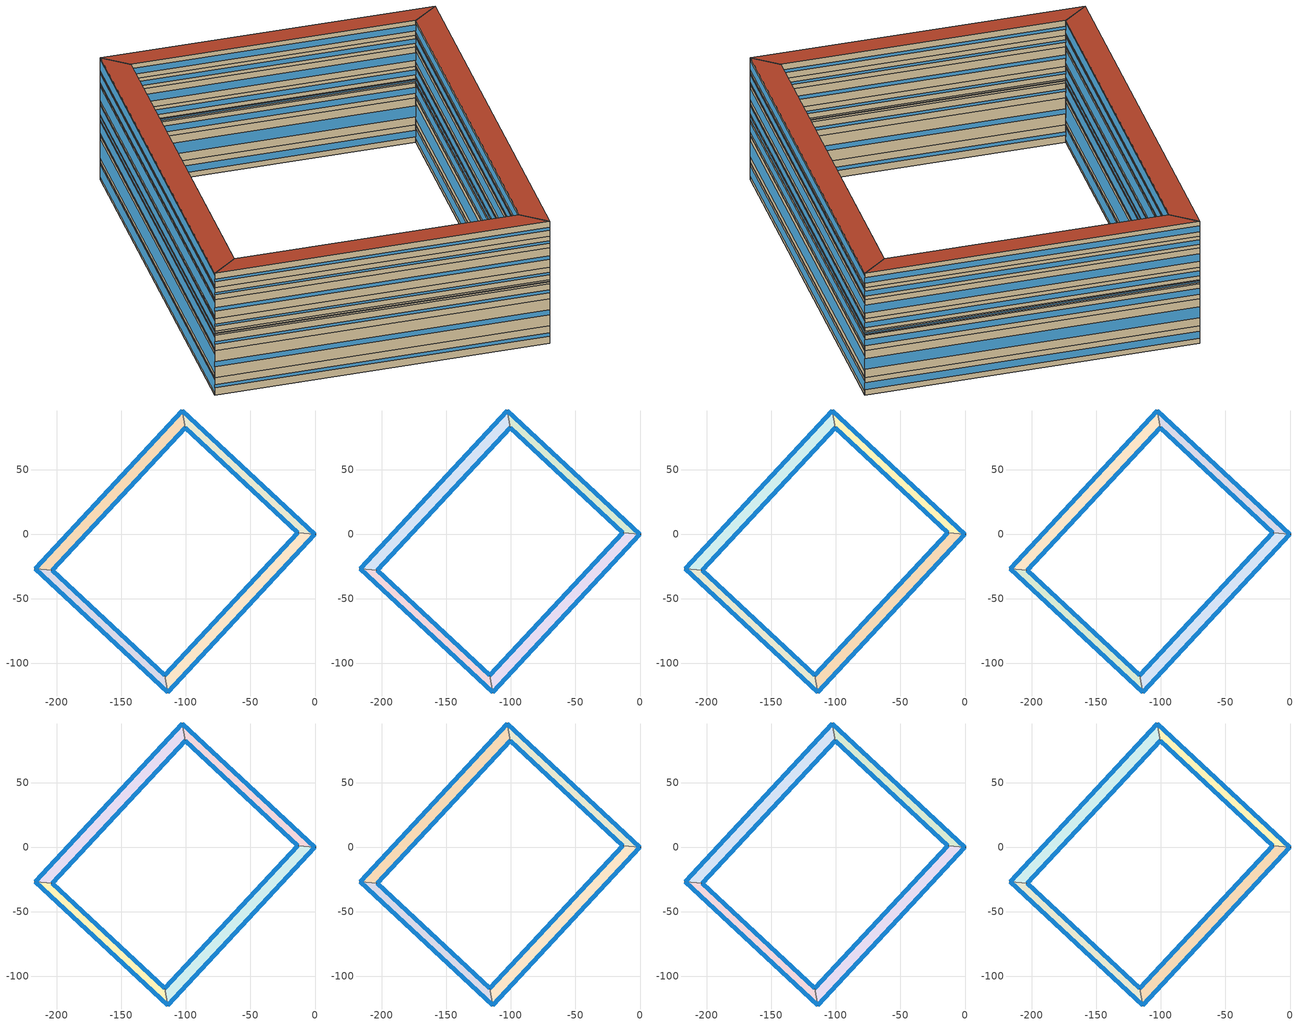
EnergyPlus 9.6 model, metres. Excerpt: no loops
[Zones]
Thermal Zone 1
 floor ground (ExtSlabCarpet): 0,0 -13.19,1.15 -100.63,82.69 -102.7,95.77 z0
 wall outside (Ext Wall): -100.63,82.69 -13.19,1.15 / 0,0 -102.7,95.77 z0:8.32
 wall to Thermal Zone 4 (Interior Wall): -13.19,1.15 0,0 z0:8.32
 wall to Thermal Zone 2 (Interior Wall): -102.7,95.77 -100.63,82.69 z0:8.32
 window (Ext Window): -100.62,82.69 -13.19,1.16 / -0.01,0.01 -102.69,95.76 z2.5:5.82
Thermal Zone 2
 floor ground (ExtSlabCarpet): -100.63,82.69 -203.72,-27.87 -216.91,-26.71 -102.7,95.77 z0
 wall outside (Ext Wall): -203.72,-27.87 -100.63,82.69 / -102.7,95.77 -216.91,-26.71 z0:8.32
 wall to Thermal Zone 3 (Interior Wall): -216.91,-26.71 -203.72,-27.87 z0:8.32
 window (Ext Window): -203.72,-27.86 -100.63,82.69 / -102.7,95.76 -216.9,-26.71 z1.37:6.95
Thermal Zone 3
 floor ground (ExtSlabCarpet): -116.28,-109.41 -114.21,-122.48 -216.91,-26.71 -203.72,-27.87 z0
 wall outside (Ext Wall): -216.91,-26.71 -114.21,-122.48 / -116.28,-109.41 -203.72,-27.87 z0:8.32
 wall to Thermal Zone 4 (Interior Wall): -114.21,-122.48 -116.28,-109.41 z0:8.32
 window (Ext Window): -216.9,-26.72 -114.22,-122.47 / -116.29,-109.4 -203.72,-27.87 z3.41:4.91
Thermal Zone 4
 floor ground (ExtSlabCarpet): -114.21,-122.48 -116.28,-109.41 -13.19,1.15 0,0 z0
 wall outside (Ext Wall): -13.19,1.15 -116.28,-109.41 / -114.21,-122.48 0,0 z0:8.32
 window (Ext Window): -13.19,1.15 -116.28,-109.4 / -114.21,-122.47 -0.01,-0.01 z1.87:6.45
Thermal Zone 5
 floor to Thermal Zone 1 (Interior Floor): 0,0 -13.19,1.15 -100.63,82.69 -102.7,95.77 z8.32
 wall outside (Ext Wall): -100.63,82.69 -13.19,1.15 / 0,0 -102.7,95.77 z8.32:21.28
 wall to Thermal Zone 8 (Interior Wall): -13.19,1.15 0,0 z8.32:21.28
 wall to Thermal Zone 6 (Interior Wall): -102.7,95.77 -100.63,82.69 z8.32:21.28
 window (Ext Window): -100.62,82.69 -13.19,1.16 / -0.01,0.01 -102.69,95.76 z12.21:17.39
Thermal Zone 6
 floor to Thermal Zone 2 (Interior Floor): -100.63,82.69 -203.72,-27.87 -216.91,-26.71 -102.7,95.77 z8.32
 wall outside (Ext Wall): -203.72,-27.87 -100.63,82.69 / -102.7,95.77 -216.91,-26.71 z8.32:21.28
 wall to Thermal Zone 7 (Interior Wall): -216.91,-26.71 -203.72,-27.87 z8.32:21.28
 window (Ext Window): -203.72,-27.86 -100.63,82.69 / -102.7,95.76 -216.9,-26.71 z10.46:19.14
Thermal Zone 7
 floor to Thermal Zone 3 (Interior Floor): -116.28,-109.41 -114.21,-122.48 -216.91,-26.71 -203.72,-27.87 z8.32
 wall outside (Ext Wall): -216.91,-26.71 -114.21,-122.48 / -116.28,-109.41 -203.72,-27.87 z8.32:21.28
 wall to Thermal Zone 8 (Interior Wall): -114.21,-122.48 -116.28,-109.41 z8.32:21.28
 window (Ext Window): -216.9,-26.72 -114.22,-122.47 / -116.29,-109.4 -203.72,-27.87 z13.63:15.97
Thermal Zone 8
 floor to Thermal Zone 4 (Interior Floor): -114.21,-122.48 -116.28,-109.41 -13.19,1.15 0,0 z8.32
 wall outside (Ext Wall): -13.19,1.15 -116.28,-109.41 / -114.21,-122.48 0,0 z8.32:21.28
 window (Ext Window): -13.19,1.15 -116.28,-109.4 / -114.21,-122.47 -0.01,-0.01 z11.24:18.36
Thermal Zone 9
 floor to Thermal Zone 5 (Interior Floor): 0,0 -13.19,1.15 -100.63,82.69 -102.7,95.77 z21.28
 wall outside (Ext Wall): -100.63,82.69 -13.19,1.15 / 0,0 -102.7,95.77 z21.28:28.55
 wall to Thermal Zone 12 (Interior Wall): -13.19,1.15 0,0 z21.28:28.55
 wall to Thermal Zone 10 (Interior Wall): -102.7,95.77 -100.63,82.69 z21.28:28.55
 window (Ext Window): -100.62,82.69 -13.19,1.16 / -0.01,0.01 -102.69,95.76 z23.46:26.37
Thermal Zone 10
 floor to Thermal Zone 6 (Interior Floor): -100.63,82.69 -203.72,-27.87 -216.91,-26.71 -102.7,95.77 z21.28
 wall outside (Ext Wall): -203.72,-27.87 -100.63,82.69 / -102.7,95.77 -216.91,-26.71 z21.28:28.55
 wall to Thermal Zone 11 (Interior Wall): -216.91,-26.71 -203.72,-27.87 z21.28:28.55
 window (Ext Window): -203.72,-27.86 -100.63,82.69 / -102.7,95.76 -216.9,-26.71 z22.48:27.35
Thermal Zone 11
 floor to Thermal Zone 7 (Interior Floor): -116.28,-109.41 -114.21,-122.48 -216.91,-26.71 -203.72,-27.87 z21.28
 wall outside (Ext Wall): -216.91,-26.71 -114.21,-122.48 / -116.28,-109.41 -203.72,-27.87 z21.28:28.55
 wall to Thermal Zone 12 (Interior Wall): -114.21,-122.48 -116.28,-109.41 z21.28:28.55
 window (Ext Window): -216.9,-26.72 -114.22,-122.47 / -116.29,-109.4 -203.72,-27.87 z24.26:25.57
Thermal Zone 12
 floor to Thermal Zone 8 (Interior Floor): -114.21,-122.48 -116.28,-109.41 -13.19,1.15 0,0 z21.28
 wall outside (Ext Wall): -13.19,1.15 -116.28,-109.41 / -114.21,-122.48 0,0 z21.28:28.55
 window (Ext Window): -13.19,1.15 -116.28,-109.4 / -114.21,-122.47 -0.01,-0.01 z22.92:26.91
Thermal Zone 13
 floor to Thermal Zone 9 (Interior Floor): 0,0 -13.19,1.15 -100.63,82.69 -102.7,95.77 z28.55
 wall outside (Ext Wall): -100.63,82.69 -13.19,1.15 / 0,0 -102.7,95.77 z28.55:30.42
 wall to Thermal Zone 16 (Interior Wall): -13.19,1.15 0,0 z28.55:30.42
 wall to Thermal Zone 14 (Interior Wall): -102.7,95.77 -100.63,82.69 z28.55:30.42
 window (Ext Window): -100.62,82.69 -13.19,1.16 / -0.01,0.01 -102.69,95.76 z29.11:29.86
Thermal Zone 14
 floor to Thermal Zone 10 (Interior Floor): -100.63,82.69 -203.72,-27.87 -216.91,-26.71 -102.7,95.77 z28.55
 wall outside (Ext Wall): -203.72,-27.87 -100.63,82.69 / -102.7,95.77 -216.91,-26.71 z28.55:30.42
 wall to Thermal Zone 15 (Interior Wall): -216.91,-26.71 -203.72,-27.87 z28.55:30.42
 window (Ext Window): -203.72,-27.86 -100.63,82.69 / -102.7,95.76 -216.9,-26.71 z28.86:30.11
Thermal Zone 15
 floor to Thermal Zone 11 (Interior Floor): -116.28,-109.41 -114.21,-122.48 -216.91,-26.71 -203.72,-27.87 z28.55
 wall outside (Ext Wall): -216.91,-26.71 -114.21,-122.48 / -116.28,-109.41 -203.72,-27.87 z28.55:30.42
 wall to Thermal Zone 16 (Interior Wall): -114.21,-122.48 -116.28,-109.41 z28.55:30.42
 window (Ext Window): -216.9,-26.72 -114.22,-122.47 / -116.29,-109.4 -203.72,-27.87 z29.32:29.65
Thermal Zone 16
 floor to Thermal Zone 12 (Interior Floor): -114.21,-122.48 -116.28,-109.41 -13.19,1.15 0,0 z28.55
 wall outside (Ext Wall): -13.19,1.15 -116.28,-109.41 / -114.21,-122.48 0,0 z28.55:30.42
 window (Ext Window): -13.19,1.15 -116.28,-109.4 / -114.21,-122.47 -0.01,-0.01 z28.97:30
Thermal Zone 17
 floor to Thermal Zone 13 (Interior Floor): 0,0 -13.19,1.15 -100.63,82.69 -102.7,95.77 z30.42
 wall outside (Ext Wall): -100.63,82.69 -13.19,1.15 / 0,0 -102.7,95.77 z30.42:36.38
 wall to Thermal Zone 20 (Interior Wall): -13.19,1.15 0,0 z30.42:36.38
 wall to Thermal Zone 18 (Interior Wall): -102.7,95.77 -100.63,82.69 z30.42:36.38
 window (Ext Window): -100.62,82.69 -13.19,1.16 / -0.01,0.01 -102.69,95.76 z32.21:34.59
Thermal Zone 18
 floor to Thermal Zone 14 (Interior Floor): -100.63,82.69 -203.72,-27.87 -216.91,-26.71 -102.7,95.77 z30.42
 wall outside (Ext Wall): -203.72,-27.87 -100.63,82.69 / -102.7,95.77 -216.91,-26.71 z30.42:36.38
 wall to Thermal Zone 19 (Interior Wall): -216.91,-26.71 -203.72,-27.87 z30.42:36.38
 window (Ext Window): -203.72,-27.86 -100.63,82.69 / -102.7,95.76 -216.9,-26.71 z31.4:35.4
Thermal Zone 19
 floor to Thermal Zone 15 (Interior Floor): -116.28,-109.41 -114.21,-122.48 -216.91,-26.71 -203.72,-27.87 z30.42
 wall outside (Ext Wall): -216.91,-26.71 -114.21,-122.48 / -116.28,-109.41 -203.72,-27.87 z30.42:36.38
 wall to Thermal Zone 20 (Interior Wall): -114.21,-122.48 -116.28,-109.41 z30.42:36.38
 window (Ext Window): -216.9,-26.72 -114.22,-122.47 / -116.29,-109.4 -203.72,-27.87 z32.86:33.94
Thermal Zone 20
 floor to Thermal Zone 16 (Interior Floor): -114.21,-122.48 -116.28,-109.41 -13.19,1.15 0,0 z30.42
 wall outside (Ext Wall): -13.19,1.15 -116.28,-109.41 / -114.21,-122.48 0,0 z30.42:36.38
 window (Ext Window): -13.19,1.15 -116.28,-109.4 / -114.21,-122.47 -0.01,-0.01 z31.76:35.04
Thermal Zone 21
 floor to Thermal Zone 17 (Interior Floor): 0,0 -13.19,1.15 -100.63,82.69 -102.7,95.77 z36.38
 wall outside (Ext Wall): -100.63,82.69 -13.19,1.15 / 0,0 -102.7,95.77 z36.38:45.61
 wall to Thermal Zone 24 (Interior Wall): -13.19,1.15 0,0 z36.38:45.61
 wall to Thermal Zone 22 (Interior Wall): -102.7,95.77 -100.63,82.69 z36.38:45.61
 window (Ext Window): -100.62,82.69 -13.19,1.16 / -0.01,0.01 -102.69,95.76 z39.15:42.84
Thermal Zone 22
 floor to Thermal Zone 18 (Interior Floor): -100.63,82.69 -203.72,-27.87 -216.91,-26.71 -102.7,95.77 z36.38
 wall outside (Ext Wall): -203.72,-27.87 -100.63,82.69 / -102.7,95.77 -216.91,-26.71 z36.38:45.61
 wall to Thermal Zone 23 (Interior Wall): -216.91,-26.71 -203.72,-27.87 z36.38:45.61
 window (Ext Window): -203.72,-27.86 -100.63,82.69 / -102.7,95.76 -216.9,-26.71 z37.9:44.09
Thermal Zone 23
 floor to Thermal Zone 19 (Interior Floor): -116.28,-109.41 -114.21,-122.48 -216.91,-26.71 -203.72,-27.87 z36.38
 wall outside (Ext Wall): -216.91,-26.71 -114.21,-122.48 / -116.28,-109.41 -203.72,-27.87 z36.38:45.61
 wall to Thermal Zone 24 (Interior Wall): -114.21,-122.48 -116.28,-109.41 z36.38:45.61
 window (Ext Window): -216.9,-26.72 -114.22,-122.47 / -116.29,-109.4 -203.72,-27.87 z40.16:41.83
Thermal Zone 24
 floor to Thermal Zone 20 (Interior Floor): -114.21,-122.48 -116.28,-109.41 -13.19,1.15 0,0 z36.38
 wall outside (Ext Wall): -13.19,1.15 -116.28,-109.41 / -114.21,-122.48 0,0 z36.38:45.61
 window (Ext Window): -13.19,1.15 -116.28,-109.4 / -114.21,-122.47 -0.01,-0.01 z38.46:43.53
Thermal Zone 25
 floor to Thermal Zone 21 (Interior Floor): 0,0 -13.19,1.15 -100.63,82.69 -102.7,95.77 z45.61
 wall outside (Ext Wall): -100.63,82.69 -13.19,1.15 / 0,0 -102.7,95.77 z45.61:51.24
 wall to Thermal Zone 28 (Interior Wall): -13.19,1.15 0,0 z45.61:51.24
 wall to Thermal Zone 26 (Interior Wall): -102.7,95.77 -100.63,82.69 z45.61:51.24
 window (Ext Window): -100.62,82.69 -13.19,1.16 / -0.01,0.01 -102.69,95.76 z47.3:49.55
Thermal Zone 26
 floor to Thermal Zone 22 (Interior Floor): -100.63,82.69 -203.72,-27.87 -216.91,-26.71 -102.7,95.77 z45.61
 wall outside (Ext Wall): -203.72,-27.87 -100.63,82.69 / -102.7,95.77 -216.91,-26.71 z45.61:51.24
 wall to Thermal Zone 27 (Interior Wall): -216.91,-26.71 -203.72,-27.87 z45.61:51.24
 window (Ext Window): -203.72,-27.86 -100.63,82.69 / -102.7,95.76 -216.9,-26.71 z46.54:50.31
Thermal Zone 27
 floor to Thermal Zone 23 (Interior Floor): -116.28,-109.41 -114.21,-122.48 -216.91,-26.71 -203.72,-27.87 z45.61
 wall outside (Ext Wall): -216.91,-26.71 -114.21,-122.48 / -116.28,-109.41 -203.72,-27.87 z45.61:51.24
 wall to Thermal Zone 28 (Interior Wall): -114.21,-122.48 -116.28,-109.41 z45.61:51.24
 window (Ext Window): -216.9,-26.72 -114.22,-122.47 / -116.29,-109.4 -203.72,-27.87 z47.92:48.93
Thermal Zone 28
 floor to Thermal Zone 24 (Interior Floor): -114.21,-122.48 -116.28,-109.41 -13.19,1.15 0,0 z45.61
 wall outside (Ext Wall): -13.19,1.15 -116.28,-109.41 / -114.21,-122.48 0,0 z45.61:51.24
 window (Ext Window): -13.19,1.15 -116.28,-109.4 / -114.21,-122.47 -0.01,-0.01 z46.88:49.97
Thermal Zone 29
 floor to Thermal Zone 25 (Interior Floor): 0,0 -13.19,1.15 -100.63,82.69 -102.7,95.77 z51.24
 wall outside (Ext Wall): -100.63,82.69 -13.19,1.15 / 0,0 -102.7,95.77 z51.24:58.31
 wall to Thermal Zone 32 (Interior Wall): -13.19,1.15 0,0 z51.24:58.31
 wall to Thermal Zone 30 (Interior Wall): -102.7,95.77 -100.63,82.69 z51.24:58.31
 window (Ext Window): -100.62,82.69 -13.19,1.16 / -0.01,0.01 -102.69,95.76 z53.36:56.19
 roof outside (Ext Roof): -102.7,95.77 -100.63,82.69 -13.19,1.15 0,0 z58.31
Thermal Zone 30
 floor to Thermal Zone 26 (Interior Floor): -100.63,82.69 -203.72,-27.87 -216.91,-26.71 -102.7,95.77 z51.24
 wall outside (Ext Wall): -203.72,-27.87 -100.63,82.69 / -102.7,95.77 -216.91,-26.71 z51.24:58.31
 wall to Thermal Zone 31 (Interior Wall): -216.91,-26.71 -203.72,-27.87 z51.24:58.31
 window (Ext Window): -203.72,-27.86 -100.63,82.69 / -102.7,95.76 -216.9,-26.71 z52.41:57.14
 roof outside (Ext Roof): -102.7,95.77 -216.91,-26.71 -203.72,-27.87 -100.63,82.69 z58.31
Thermal Zone 31
 floor to Thermal Zone 27 (Interior Floor): -116.28,-109.41 -114.21,-122.48 -216.91,-26.71 -203.72,-27.87 z51.24
 wall outside (Ext Wall): -216.91,-26.71 -114.21,-122.48 / -116.28,-109.41 -203.72,-27.87 z51.24:58.31
 wall to Thermal Zone 32 (Interior Wall): -114.21,-122.48 -116.28,-109.41 z51.24:58.31
 window (Ext Window): -216.9,-26.72 -114.22,-122.47 / -116.29,-109.4 -203.72,-27.87 z54.14:55.41
 roof outside (Ext Roof): -203.72,-27.87 -216.91,-26.71 -114.21,-122.48 -116.28,-109.41 z58.31
Thermal Zone 32
 floor to Thermal Zone 28 (Interior Floor): -114.21,-122.48 -116.28,-109.41 -13.19,1.15 0,0 z51.24
 wall outside (Ext Wall): -13.19,1.15 -116.28,-109.41 / -114.21,-122.48 0,0 z51.24:58.31
 window (Ext Window): -13.19,1.15 -116.28,-109.4 / -114.21,-122.47 -0.01,-0.01 z52.83:56.72
 roof outside (Ext Roof): 0,0 -13.19,1.15 -116.28,-109.41 -114.21,-122.48 z58.31
[Building]
Building 1: North Axis {deg}=-0
[Site:Location]
Washington Dc Dulles IntL Ar: Latitude {deg}=38.98; Longitude {deg}=-77.47; Time Zone {hr}=-5; Elevation {m}=82
[SizingPeriod:DesignDay] Day of Month=21; Dry-Bulb Temperature Range Modifier Type=DefaultMultipliers; Barometric Pressure {Pa}=86790; Rain Indicator=No; Snow Indicator=No; Daylight Saving Time Indicator=No; Begin Environment Reset Mode=FullResetAtBeginEnvironment
Name | Month | Day Type | Maximum Dry-Bulb Temperature {C} | Daily Dry-Bulb Temperature Range {deltaC} | Humidity Condition Type | Wetbulb or DewPoint at Maximum Dry-Bulb {C} | Wind Speed {m/s} | Wind Direction {deg} | Solar Model Indicator | ASHRAE Clear Sky Optical Depth for Beam Irradiance (taub) | ASHRAE Clear Sky Optical Depth for Diffuse Irradiance (taud) | Enthalpy at Maximum Dry-Bulb {J/kg} | Sky Clearness
SALT-LAKE-CITY-IAP Ann Clg .4% Condns DB=>MWB | 7 | SummerDesignDay | 36.5 | 14.4 | Wetbulb | 17.1 | 5 | 340 | ASHRAETau | 0.339 | 2.366
SALT-LAKE-CITY-IAP Ann Clg .4% Condns DP=>MDB | 7 | SummerDesignDay | 22.5 | 14.4 | Dewpoint | 15.6 | 5 | 340 | ASHRAETau | 0.339 | 2.366
SALT-LAKE-CITY-IAP Ann Clg .4% Condns Enth=>MDB | 7 | SummerDesignDay | 30.8 | 14.4 | Enthalpy |  | 5 | 340 | ASHRAETau | 0.339 | 2.366 | 59300
SALT-LAKE-CITY-IAP Ann Clg .4% Condns WB=>MDB | 7 | SummerDesignDay | 31.2 | 14.4 | Wetbulb | 19 | 5 | 340 | ASHRAETau | 0.339 | 2.366
SALT-LAKE-CITY-IAP Ann Htg 99.6% Condns DB | 1 | WinterDesignDay | -12.4 | 0 | Wetbulb | -12.4 | 2.6 | 140 | ASHRAEClearSky |  |  |  | 0
SALT-LAKE-CITY-IAP Ann Htg Wind 99.6% Condns WS=>MCDB | 1 | WinterDesignDay | 6.8 | 0 | Wetbulb | 6.8 | 12.4 | 140 | ASHRAEClearSky |  |  |  | 0
SALT-LAKE-CITY-IAP Ann Hum_n 99.6% Condns DP=>MCDB | 1 | WinterDesignDay | -10.7 | 0 | Dewpoint | -16.2 | 2.6 | 140 | ASHRAEClearSky |  |  |  | 0
[Material] Thermal Absorptance=0.9
Name | Roughness | Thickness m | Conductivity W/m-K | Density kg/m3 | Specific Heat J/kg-K | Solar Absorptance | Visible Absorptance
wall concrete | MediumRough | 0.03 | 0.5 | 2243 | 837 | 0.65 | 0.65
roof concrete | MediumRough | 0.05 | 0.5 | 2243 | 837 | 0.65 | 0.65
Wall Insulation [18]; Roof Insulation [18] | MediumRough | 0.1693 | 0.049 | 265 | 836.8 | 0.7 | 0.7
F16 Acoustic tile | MediumSmooth | 0.0191 | 0.06 | 368 | 590 | 0.3 | 0.3
M11 100mm lightweight concrete | MediumRough | 0.1016 | 0.53 | 1280 | 840 | 0.5 | 0.5
MAT-CC05 4 HW CONCRETE | Rough | 0.1016 | 1.311 | 2240 | 836.8 | 0.85 | 0.85
G01a 19mm gypsum board | MediumSmooth | 0.019 | 0.16 | 800 | 1090 | 0.4 | 0.4
[Material:AirGap]
Name | Thermal Resistance m2-K/W
F04 Wall air space resistance | 0.15
F05 Ceiling air space resistance | 0.18
[Material:NoMass]
CP02 CARPET PAD: Roughness=Smooth; Thermal Resistance m2-K/W=0.1; Thermal Absorptance=0.9; Solar Absorptance=0.8; Visible Absorptance=0.8
[WindowMaterial:SimpleGlazingSystem]
Window Material Simple Glazing System: U-Factor W/m2-K=1.8; Solar Heat Gain Coefficient=0.3
[Construction]
Ext Roof: roof concrete, Roof Insulation [18]
Ext Wall: wall concrete, Wall Insulation [18]
Ext Window: Window Material Simple Glazing System
ExtSlabCarpet: MAT-CC05 4 HW CONCRETE, CP02 CARPET PAD
Interior Floor: F16 Acoustic tile, F05 Ceiling air space resistance, M11 100mm lightweight concrete
Interior Wall: G01a 19mm gypsum board, F04 Wall air space resistance, G01a 19mm gypsum board
[Zone]
Thermal Zone 1; Thermal Zone 2; Thermal Zone 3; Thermal Zone 4: 223, 0, 0, 0, , 1, , , , , , Yes
Thermal Zone 5; Thermal Zone 6; Thermal Zone 7; Thermal Zone 8: 223, 0, 0, 8.32, , 1, , , , , , Yes
Thermal Zone 9; Thermal Zone 10; Thermal Zone 11; Thermal Zone 12: 223, 0, 0, 21.28, , 1, , , , , , Yes
Thermal Zone 13; Thermal Zone 14; Thermal Zone 15; Thermal Zone 16: 223, 0, 0, 28.55, , 1, , , , , , Yes
Thermal Zone 17; Thermal Zone 18; Thermal Zone 19; Thermal Zone 20: 223, 0, 0, 30.42, , 1, , , , , , Yes
Thermal Zone 21; Thermal Zone 22; Thermal Zone 23; Thermal Zone 24: 223, 0, 0, 36.38, , 1, , , , , , Yes
Thermal Zone 25; Thermal Zone 26; Thermal Zone 27; Thermal Zone 28: 223, 0, 0, 45.61, , 1, , , , , , Yes
Thermal Zone 29; Thermal Zone 30; Thermal Zone 31; Thermal Zone 32: 223, 0, 0, 51.24, , 1, , , , , , Yes
[AvailabilityManager:NightCycle] Applicability Schedule=Always On Discrete; Fan Schedule=Always On Discrete hvac_library; Control Type=CycleOnAnyZoneFansOnly; Thermostat Tolerance deltaC=1; Cycling Run Time Control Type=FixedRunTime; Cycling Run Time s=3600
Availability Manager Night Cycle 1; Availability Manager Night Cycle 2; Availability Manager Night Cycle 3
[AvailabilityManager:Scheduled] Schedule=Always On Discrete
Air Loop HVAC Outdoor Air System 1 Availability Manager; Air Loop HVAC Outdoor Air System 2 Availability Manager; Air Loop HVAC Outdoor Air System 3 Availability Manager
[Schedule:Constant] Hourly Value=1
Always On Discrete hvac_library; Always On Discrete
